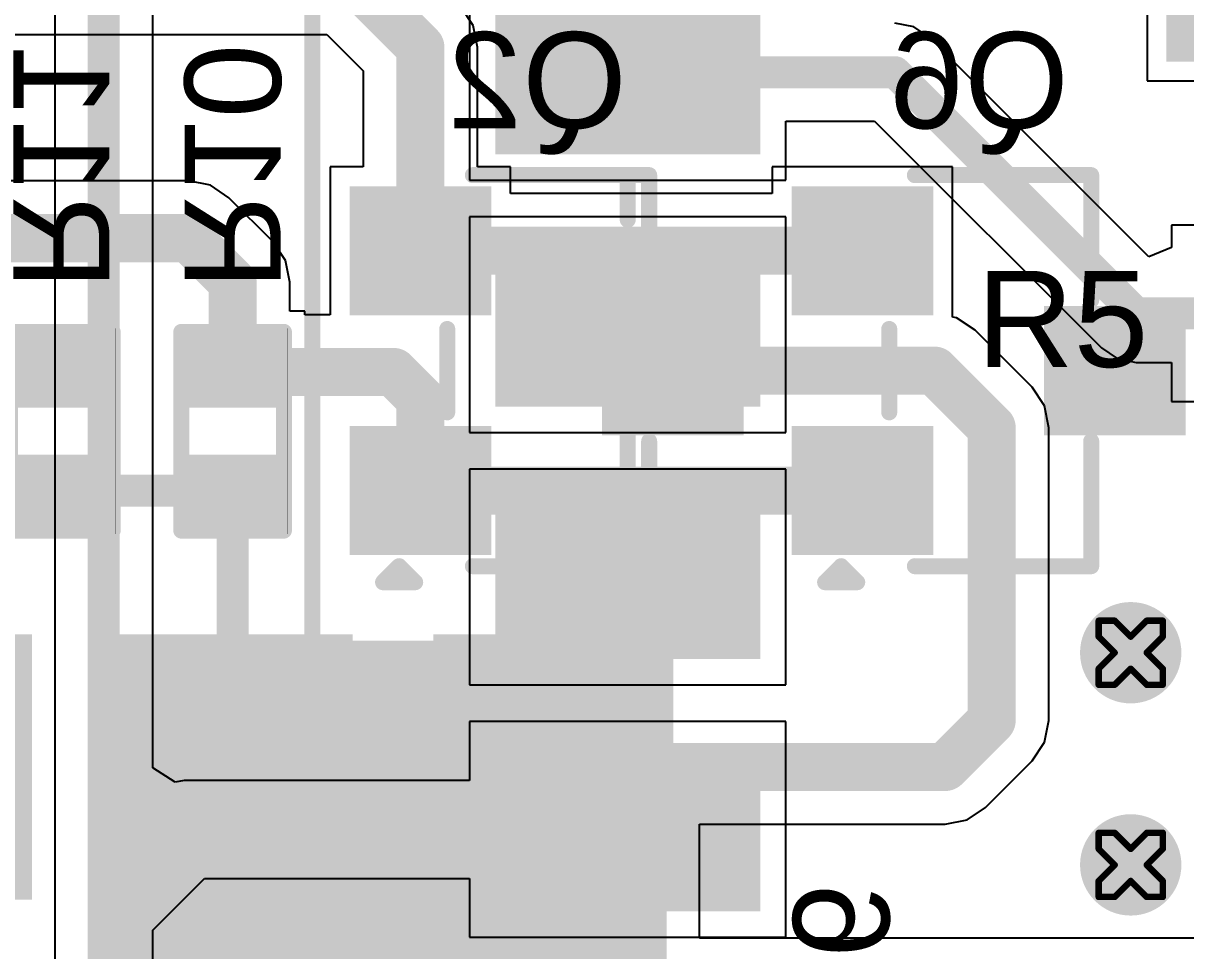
# Model space of a CAD drawing. Header units: inches. Extents: x -1 to 351, y 0 to 83.
# Drawn here: x 50.21 to 59.42, y 12.99 to 20.34 of the extents above; entities that cross this region are included whole.
import ezdxf

# ---------------------------------------------------------------- set-up
doc = ezdxf.new("R2010")
doc.units = ezdxf.units.IN
for name, color, linetype in [('Bottom Layer', 5, 'Continuous'), ('Bottom Overlay', 54, 'Continuous'), ('Bottom Paste', 16, 'Continuous'), ('Bottom Solder', 6, 'Continuous'), ('Drill Drawing', 1, 'Continuous'), ('Top Layer', 1, 'Continuous'), ('Top Overlay', 2, 'Continuous'), ('Top Paste', 8, 'Continuous'), ('Top Solder', 216, 'Continuous'), ('Via Holes', 16, 'Continuous')]:
    doc.layers.add(name, color=color, linetype=linetype)
doc.styles.add('Arial', font='', dxfattribs={"height": 0.2})
doc.styles.get('Arial').set_extended_font_data('Arial')

# ---------------------------------------------------------------- blocks, each defined once
blk = doc.blocks.new('BW16_7')
at = {"layer": 'Top Layer'}
for points in [[(9, 3.6), (9, 2.4), (7, 2.4), (7, 3.6)], [(9, 1.6), (9, 0.4), (7, 0.4), (7, 1.6)], [(9, -0.4), (9, -1.6), (7, -1.6), (7, -0.4)], [(9, -2.4), (9, -3.6), (7, -3.6), (7, -2.4)]]:
    blk.add_hatch(color=1, dxfattribs=at).paths.add_polyline_path(points)
at = {"layer": 'Top Paste'}
for points in [[(9, 3.6), (9, 2.4), (7, 2.4), (7, 3.6)], [(9, 1.6), (9, 0.4), (7, 0.4), (7, 1.6)], [(9, -0.4), (9, -1.6), (7, -1.6), (7, -0.4)], [(9, -2.4), (9, -3.6), (7, -3.6), (7, -2.4)]]:
    blk.add_hatch(color=8, dxfattribs=at).paths.add_polyline_path(points)
at = {"layer": 'Top Solder'}
for points in [[(9.05, 3.65), (9.05, 2.35), (6.95, 2.35), (6.95, 3.65)], [(9.05, 1.65), (9.05, 0.35), (6.95, 0.35), (6.95, 1.65)], [(9.05, -0.35), (9.05, -1.65), (6.95, -1.65), (6.95, -0.35)], [(9.05, -2.35), (9.05, -3.65), (6.95, -3.65), (6.95, -2.35)]]:
    blk.add_hatch(color=216, dxfattribs=at).paths.add_polyline_path(points)
at = {"layer": 'Top Overlay', "const_width": 0.127}
for points in [[(5.5001, -7), (5.5001, 8)], [(8, 1.8311), (8, 2.1689)], [(8, -0.1688), (8, 0.1689)], [(8, -2.1688), (8, -1.8311)], [(8, -4.1688), (8, -3.8312)]]:
    blk.add_lwpolyline(points, dxfattribs=at)
at = {"layer": 'Top Overlay', "const_width": 0.0635}
for points in [[(7.9683, 2.1689, 1), (8.0318, 2.1689, 1)], [(7.9683, 1.8311, 1), (8.0318, 1.8311, 1)], [(7.9683, 0.1689, 1), (8.0318, 0.1689, 1)], [(7.9683, -0.1688, 1), (8.0318, -0.1688, 1)], [(7.9683, -1.8311, 1), (8.0318, -1.8311, 1)], [(7.9683, -2.1688, 1), (8.0318, -2.1688, 1)], [(7.9683, -3.8312, 1), (8.0318, -3.8312, 1)]]:
    blk.add_lwpolyline(points, format="xyb", close=True, dxfattribs=at)
blk = doc.blocks.new('SOP_8__S_T_____B_21')
at = {"layer": 'Bottom Layer'}
for points in [[(5.9505, 2.17), (5.9505, 0.37), (3.9505, 0.37), (3.9505, 2.17)], [(5.9505, -0.37), (5.9505, -2.17), (3.9505, -2.17), (3.9505, -0.37)], [(5.9505, -2.91), (5.9505, -4.71), (3.9505, -4.71), (3.9505, -2.91)]]:
    blk.add_hatch(color=5, dxfattribs=at).paths.add_polyline_path(points)
at = {"layer": 'Bottom Paste'}
for points in [[(5.9505, 2.17), (5.9505, 0.37), (3.9505, 0.37), (3.9505, 2.17)], [(5.9505, -0.37), (5.9505, -2.17), (3.9505, -2.17), (3.9505, -0.37)], [(5.9505, -2.91), (5.9505, -4.71), (3.9505, -4.71), (3.9505, -2.91)]]:
    blk.add_hatch(color=16, dxfattribs=at).paths.add_polyline_path(points)
at = {"layer": 'Bottom Solder'}
for points in [[(6.0013, 2.2208), (6.0013, 0.3192), (3.8997, 0.3192), (3.8997, 2.2208)], [(6.0013, -0.3192), (6.0013, -2.2208), (3.8997, -2.2208), (3.8997, -0.3192)], [(6.0013, -2.8592), (6.0013, -4.7608), (3.8997, -4.7608), (3.8997, -2.8592)]]:
    blk.add_hatch(color=6, dxfattribs=at).paths.add_polyline_path(points)
blk = doc.blocks.new('SOT__223_23')
at = {"layer": 'Top Layer'}
for points in [[(-1.9, 4.05), (1.9, 4.05), (1.9, 2.05), (-1.9, 2.05)], [(-3.05, -2.05), (-1.55, -2.05), (-1.55, -4.05), (-3.05, -4.05)], [(-0.75, -2.05), (0.75, -2.05), (0.75, -4.05), (-0.75, -4.05)], [(1.55, -2.05), (3.05, -2.05), (3.05, -4.05), (1.55, -4.05)]]:
    blk.add_hatch(color=1, dxfattribs=at).paths.add_polyline_path(points)
at = {"layer": 'Top Paste'}
for points in [[(-1.9, 4.05), (1.9, 4.05), (1.9, 2.05), (-1.9, 2.05)], [(-3.05, -2.05), (-1.55, -2.05), (-1.55, -4.05), (-3.05, -4.05)], [(-0.75, -2.05), (0.75, -2.05), (0.75, -4.05), (-0.75, -4.05)], [(1.55, -2.05), (3.05, -2.05), (3.05, -4.05), (1.55, -4.05)]]:
    blk.add_hatch(color=8, dxfattribs=at).paths.add_polyline_path(points)
at = {"layer": 'Top Solder'}
for points in [[(-2.0016, 4.1516), (2.0016, 4.1516), (2.0016, 1.9484), (-2.0016, 1.9484)], [(-3.1516, -1.9484), (-1.4484, -1.9484), (-1.4484, -4.1516), (-3.1516, -4.1516)], [(-0.8516, -1.9484), (0.8516, -1.9484), (0.8516, -4.1516), (-0.8516, -4.1516)], [(1.4484, -1.9484), (3.1516, -1.9484), (3.1516, -4.1516), (1.4484, -4.1516)]]:
    blk.add_hatch(color=216, dxfattribs=at).paths.add_polyline_path(points)
at = {"layer": 'Top Overlay'}
for points, const_width in [([(-3.302, -1.8288), (-3.302, 1.8034)], 0.127), ([(-3.302, 1.8034), (3.302, 1.8034)], 0.127), ([(3.302, -1.8288), (3.302, 1.8034)], 0.127), ([(-3.302, -1.8288), (3.302, -1.8288)], 0.127), ([(-3.3528, -3.2004), (-3.3528, -2.9464)], 0.2), ([(-3.3528, -2.9464), (-3.2258, -3.0734)], 0.2), ([(-3.3528, -3.2004), (-3.2258, -3.0734)], 0.2)]:
    blk.add_lwpolyline(points, dxfattribs=dict(at, const_width=const_width))
for points, const_width in [([(-3.3338, 1.8034, 1), (-3.2702, 1.8034, 1)], 0.0635), ([(-3.3338, 1.8034, 1), (-3.2702, 1.8034, 1)], 0.0635), ([(3.2702, 1.8034, 1), (3.3338, 1.8034, 1)], 0.0635), ([(3.2702, 1.8034, 1), (3.3338, 1.8034, 1)], 0.0635), ([(-3.3338, -1.8288, 1), (-3.2702, -1.8288, 1)], 0.0635), ([(-3.3338, -1.8288, 1), (-3.2702, -1.8288, 1)], 0.0635), ([(3.2702, -1.8288, 1), (3.3338, -1.8288, 1)], 0.0635), ([(3.2702, -1.8288, 1), (3.3338, -1.8288, 1)], 0.0635), ([(-3.4028, -2.9464, 1), (-3.3028, -2.9464, 1)], 0.1), ([(-3.4028, -2.9464, 1), (-3.3028, -2.9464, 1)], 0.1), ([(-3.2758, -3.0734, 1), (-3.1758, -3.0734, 1)], 0.1), ([(-3.2758, -3.0734, 1), (-3.1758, -3.0734, 1)], 0.1), ([(-3.4028, -3.2004, 1), (-3.3028, -3.2004, 1)], 0.1), ([(-3.4028, -3.2004, 1), (-3.3028, -3.2004, 1)], 0.1)]:
    blk.add_lwpolyline(points, format="xyb", close=True, dxfattribs=dict(at, const_width=const_width))
blk = doc.blocks.new('R___0402_B_37')
at = {"layer": 'Bottom Layer'}
for points in [[(-0.2413, 0.3175), (-0.2413, -0.3175), (-0.6985, -0.3175), (-0.6985, 0.3175)], [(0.6985, 0.3175), (0.6985, -0.3175), (0.2413, -0.3175), (0.2413, 0.3175)]]:
    blk.add_hatch(color=5, dxfattribs=at).paths.add_polyline_path(points)
at = {"layer": 'Bottom Paste'}
for points in [[(-0.2413, 0.3175), (-0.2413, -0.3175), (-0.6985, -0.3175), (-0.6985, 0.3175)], [(0.6985, 0.3175), (0.6985, -0.3175), (0.2413, -0.3175), (0.2413, 0.3175)]]:
    blk.add_hatch(color=16, dxfattribs=at).paths.add_polyline_path(points)
at = {"layer": 'Bottom Solder'}
for points in [[(-0.1863, 0.3725), (-0.1863, -0.3725), (-0.7535, -0.3725), (-0.7535, 0.3725)], [(0.7535, 0.3725), (0.7535, -0.3725), (0.1863, -0.3725), (0.1863, 0.3725)]]:
    blk.add_hatch(color=6, dxfattribs=at).paths.add_polyline_path(points)
at = {"layer": 'Bottom Overlay'}
for points, const_width in [([(-0.7874, -0.4064), (-0.7874, 0.4064)], 0.127), ([(0.7874, 0.4064), (-0.7874, 0.4064)], 0.127), ([(0.7874, -0.4064), (0.7874, 0.4064)], 0.127), ([(0.8128, 0.4318), (-0.8128, 0.4318)], 0.00323), ([(0.7874, -0.4064), (-0.7874, -0.4064)], 0.127)]:
    blk.add_lwpolyline(points, dxfattribs=dict(at, const_width=const_width))
for points, const_width in [([(-0.8191, 0.4064, 1), (-0.7556, 0.4064, 1)], 0.0635), ([(-0.8191, 0.4064, 1), (-0.7556, 0.4064, 1)], 0.0635), ([(0.7556, 0.4064, 1), (0.8191, 0.4064, 1)], 0.0635), ([(0.7556, 0.4064, 1), (0.8191, 0.4064, 1)], 0.0635), ([(-0.8136, 0.4318, 1), (-0.812, 0.4318, 1)], 0.00161), ([(0.812, 0.4318, 1), (0.8136, 0.4318, 1)], 0.00161), ([(-0.8191, -0.4064, 1), (-0.7556, -0.4064, 1)], 0.0635), ([(-0.8191, -0.4064, 1), (-0.7556, -0.4064, 1)], 0.0635), ([(0.7556, -0.4064, 1), (0.8191, -0.4064, 1)], 0.0635), ([(0.7556, -0.4064, 1), (0.8191, -0.4064, 1)], 0.0635)]:
    blk.add_lwpolyline(points, format="xyb", close=True, dxfattribs=dict(at, const_width=const_width))
blk = doc.blocks.new('R___0402_B_38')
at = {"layer": 'Bottom Layer'}
for points in [[(-0.2413, 0.3175), (-0.2413, -0.3175), (-0.6985, -0.3175), (-0.6985, 0.3175)], [(0.6985, 0.3175), (0.6985, -0.3175), (0.2413, -0.3175), (0.2413, 0.3175)]]:
    blk.add_hatch(color=5, dxfattribs=at).paths.add_polyline_path(points)
at = {"layer": 'Bottom Paste'}
for points in [[(-0.2413, 0.3175), (-0.2413, -0.3175), (-0.6985, -0.3175), (-0.6985, 0.3175)], [(0.6985, 0.3175), (0.6985, -0.3175), (0.2413, -0.3175), (0.2413, 0.3175)]]:
    blk.add_hatch(color=16, dxfattribs=at).paths.add_polyline_path(points)
at = {"layer": 'Bottom Solder'}
for points in [[(-0.1863, 0.3725), (-0.1863, -0.3725), (-0.7535, -0.3725), (-0.7535, 0.3725)], [(0.7535, 0.3725), (0.7535, -0.3725), (0.1863, -0.3725), (0.1863, 0.3725)]]:
    blk.add_hatch(color=6, dxfattribs=at).paths.add_polyline_path(points)
at = {"layer": 'Bottom Overlay'}
for points, const_width in [([(-0.7874, -0.4064), (-0.7874, 0.4064)], 0.127), ([(0.7874, 0.4064), (-0.7874, 0.4064)], 0.127), ([(0.7874, -0.4064), (0.7874, 0.4064)], 0.127), ([(0.8128, 0.4318), (-0.8128, 0.4318)], 0.00323), ([(0.7874, -0.4064), (-0.7874, -0.4064)], 0.127)]:
    blk.add_lwpolyline(points, dxfattribs=dict(at, const_width=const_width))
for points, const_width in [([(-0.8191, 0.4064, 1), (-0.7556, 0.4064, 1)], 0.0635), ([(-0.8191, 0.4064, 1), (-0.7556, 0.4064, 1)], 0.0635), ([(0.7556, 0.4064, 1), (0.8191, 0.4064, 1)], 0.0635), ([(0.7556, 0.4064, 1), (0.8191, 0.4064, 1)], 0.0635), ([(-0.8136, 0.4318, 1), (-0.812, 0.4318, 1)], 0.00161), ([(0.812, 0.4318, 1), (0.8136, 0.4318, 1)], 0.00161), ([(-0.8191, -0.4064, 1), (-0.7556, -0.4064, 1)], 0.0635), ([(-0.8191, -0.4064, 1), (-0.7556, -0.4064, 1)], 0.0635), ([(0.7556, -0.4064, 1), (0.8191, -0.4064, 1)], 0.0635), ([(0.7556, -0.4064, 1), (0.8191, -0.4064, 1)], 0.0635)]:
    blk.add_lwpolyline(points, format="xyb", close=True, dxfattribs=dict(at, const_width=const_width))
blk = doc.blocks.new('SOT_23_B_52')
at = {"layer": 'Bottom Layer'}
for points in [[(-1.36, 1.46), (-0.54, 1.46), (-0.54, 0.54), (-1.36, 0.54)], [(0.54, 1.46), (1.36, 1.46), (1.36, 0.54), (0.54, 0.54)], [(-0.41, -0.54), (0.41, -0.54), (0.41, -1.46), (-0.41, -1.46)]]:
    blk.add_hatch(color=5, dxfattribs=at).paths.add_polyline_path(points)
at = {"layer": 'Bottom Paste'}
for points in [[(-1.36, 1.46), (-0.54, 1.46), (-0.54, 0.54), (-1.36, 0.54)], [(0.54, 1.46), (1.36, 1.46), (1.36, 0.54), (0.54, 0.54)], [(-0.41, -0.54), (0.41, -0.54), (0.41, -1.46), (-0.41, -1.46)]]:
    blk.add_hatch(color=16, dxfattribs=at).paths.add_polyline_path(points)
at = {"layer": 'Bottom Solder'}
for points in [[(-1.4616, 1.5616), (-0.4384, 1.5616), (-0.4384, 0.4384), (-1.4616, 0.4384)], [(0.4384, 1.5616), (1.4616, 1.5616), (1.4616, 0.4384), (0.4384, 0.4384)], [(-0.5116, -0.4384), (0.5116, -0.4384), (0.5116, -1.5616), (-0.5116, -1.5616)]]:
    blk.add_hatch(color=6, dxfattribs=at).paths.add_polyline_path(points)
at = {"layer": 'Bottom Overlay', "const_width": 0.127}
for points in [[(-1.6764, 1.2954), (-1.5494, 1.1684)], [(-1.6764, 1.2954), (-1.6764, 1.0414)], [(-1.5494, 1.1684), (-1.6764, 1.0414)], [(-0.3302, 0.7874), (0.3302, 0.7874)], [(-1.5494, 0.5842), (-1.5494, -0.8128)], [(1.5494, 0.5842), (1.5494, -0.8128)], [(-1.5494, -0.8128), (-0.5588, -0.8128)], [(0.5588, -0.8128), (1.5494, -0.8128)]]:
    blk.add_lwpolyline(points, dxfattribs=at)
at = {"layer": 'Bottom Overlay', "const_width": 0.0635}
for points in [[(-1.7082, 1.2954, 1), (-1.6446, 1.2954, 1)], [(-1.7082, 1.2954, 1), (-1.6446, 1.2954, 1)], [(-1.5812, 1.1684, 1), (-1.5176, 1.1684, 1)], [(-1.5812, 1.1684, 1), (-1.5176, 1.1684, 1)], [(-1.7082, 1.0414, 1), (-1.6446, 1.0414, 1)], [(-1.7082, 1.0414, 1), (-1.6446, 1.0414, 1)], [(-0.3619, 0.7874, 1), (-0.2984, 0.7874, 1)], [(0.2984, 0.7874, 1), (0.3619, 0.7874, 1)], [(-1.5812, 0.5842, 1), (-1.5176, 0.5842, 1)], [(1.5176, 0.5842, 1), (1.5812, 0.5842, 1)], [(-1.5812, -0.8128, 1), (-1.5176, -0.8128, 1)], [(-1.5812, -0.8128, 1), (-1.5176, -0.8128, 1)], [(-0.5905, -0.8128, 1), (-0.5271, -0.8128, 1)], [(0.5271, -0.8128, 1), (0.5905, -0.8128, 1)], [(1.5176, -0.8128, 1), (1.5812, -0.8128, 1)], [(1.5176, -0.8128, 1), (1.5812, -0.8128, 1)]]:
    blk.add_lwpolyline(points, format="xyb", close=True, dxfattribs=at)
blk = doc.blocks.new('SOT_23_B_55')
at = {"layer": 'Bottom Layer'}
for points in [[(-1.36, 1.46), (-0.54, 1.46), (-0.54, 0.54), (-1.36, 0.54)], [(0.54, 1.46), (1.36, 1.46), (1.36, 0.54), (0.54, 0.54)], [(-0.41, -0.54), (0.41, -0.54), (0.41, -1.46), (-0.41, -1.46)]]:
    blk.add_hatch(color=5, dxfattribs=at).paths.add_polyline_path(points)
at = {"layer": 'Bottom Paste'}
for points in [[(-1.36, 1.46), (-0.54, 1.46), (-0.54, 0.54), (-1.36, 0.54)], [(0.54, 1.46), (1.36, 1.46), (1.36, 0.54), (0.54, 0.54)], [(-0.41, -0.54), (0.41, -0.54), (0.41, -1.46), (-0.41, -1.46)]]:
    blk.add_hatch(color=16, dxfattribs=at).paths.add_polyline_path(points)
at = {"layer": 'Bottom Solder'}
for points in [[(-1.4616, 1.5616), (-0.4384, 1.5616), (-0.4384, 0.4384), (-1.4616, 0.4384)], [(0.4384, 1.5616), (1.4616, 1.5616), (1.4616, 0.4384), (0.4384, 0.4384)], [(-0.5116, -0.4384), (0.5116, -0.4384), (0.5116, -1.5616), (-0.5116, -1.5616)]]:
    blk.add_hatch(color=6, dxfattribs=at).paths.add_polyline_path(points)
at = {"layer": 'Bottom Overlay', "const_width": 0.127}
for points in [[(-1.6764, 1.2954), (-1.5494, 1.1684)], [(-1.6764, 1.2954), (-1.6764, 1.0414)], [(-1.5494, 1.1684), (-1.6764, 1.0414)], [(-0.3302, 0.7874), (0.3302, 0.7874)], [(-1.5494, 0.5842), (-1.5494, -0.8128)], [(1.5494, 0.5842), (1.5494, -0.8128)], [(-1.5494, -0.8128), (-0.5588, -0.8128)], [(0.5588, -0.8128), (1.5494, -0.8128)]]:
    blk.add_lwpolyline(points, dxfattribs=at)
at = {"layer": 'Bottom Overlay', "const_width": 0.0635}
for points in [[(-1.7082, 1.2954, 1), (-1.6446, 1.2954, 1)], [(-1.7082, 1.2954, 1), (-1.6446, 1.2954, 1)], [(-1.5812, 1.1684, 1), (-1.5176, 1.1684, 1)], [(-1.5812, 1.1684, 1), (-1.5176, 1.1684, 1)], [(-1.7082, 1.0414, 1), (-1.6446, 1.0414, 1)], [(-1.7082, 1.0414, 1), (-1.6446, 1.0414, 1)], [(-0.3619, 0.7874, 1), (-0.2984, 0.7874, 1)], [(0.2984, 0.7874, 1), (0.3619, 0.7874, 1)], [(-1.5812, 0.5842, 1), (-1.5176, 0.5842, 1)], [(1.5176, 0.5842, 1), (1.5812, 0.5842, 1)], [(-1.5812, -0.8128, 1), (-1.5176, -0.8128, 1)], [(-1.5812, -0.8128, 1), (-1.5176, -0.8128, 1)], [(-0.5905, -0.8128, 1), (-0.5271, -0.8128, 1)], [(0.5271, -0.8128, 1), (0.5905, -0.8128, 1)], [(1.5176, -0.8128, 1), (1.5812, -0.8128, 1)], [(1.5176, -0.8128, 1), (1.5812, -0.8128, 1)]]:
    blk.add_lwpolyline(points, format="xyb", close=True, dxfattribs=at)
blk = doc.blocks.new('V________T______59')
at = {"layer": 'Top Layer'}
for points in [[(-4.4, 2.1625), (-3.2, 2.1625), (-3.2, 0.3625), (-4.4, 0.3625)], [(3.2, 2.1625), (4.4, 2.1625), (4.4, 0.3625), (3.2, 0.3625)], [(-2.75, -0.4625), (-2.25, -0.4625), (-2.25, -2.0625), (-2.75, -2.0625)], [(-1.75, -0.4625), (-1.25, -0.4625), (-1.25, -2.0625), (-1.75, -2.0625)], [(-0.75, -0.4625), (-0.25, -0.4625), (-0.25, -2.0625), (-0.75, -2.0625)], [(0.25, -0.4625), (0.75, -0.4625), (0.75, -2.0625), (0.25, -2.0625)], [(1.25, -0.4625), (1.75, -0.4625), (1.75, -2.0625), (1.25, -2.0625)], [(2.25, -0.4625), (2.75, -0.4625), (2.75, -2.0625), (2.25, -2.0625)]]:
    blk.add_hatch(color=1, dxfattribs=at).paths.add_polyline_path(points)
at = {"layer": 'Top Paste'}
for points in [[(-4.4, 2.1625), (-3.2, 2.1625), (-3.2, 0.3625), (-4.4, 0.3625)], [(3.2, 2.1625), (4.4, 2.1625), (4.4, 0.3625), (3.2, 0.3625)], [(-2.75, -0.4625), (-2.25, -0.4625), (-2.25, -2.0625), (-2.75, -2.0625)], [(-1.75, -0.4625), (-1.25, -0.4625), (-1.25, -2.0625), (-1.75, -2.0625)], [(-0.75, -0.4625), (-0.25, -0.4625), (-0.25, -2.0625), (-0.75, -2.0625)], [(0.25, -0.4625), (0.75, -0.4625), (0.75, -2.0625), (0.25, -2.0625)], [(1.25, -0.4625), (1.75, -0.4625), (1.75, -2.0625), (1.25, -2.0625)], [(2.25, -0.4625), (2.75, -0.4625), (2.75, -2.0625), (2.25, -2.0625)]]:
    blk.add_hatch(color=8, dxfattribs=at).paths.add_polyline_path(points)
at = {"layer": 'Top Solder'}
for points in [[(-4.5016, 2.2641), (-3.0984, 2.2641), (-3.0984, 0.2609), (-4.5016, 0.2609)], [(3.0984, 2.2641), (4.5016, 2.2641), (4.5016, 0.2609), (3.0984, 0.2609)], [(-2.8516, -0.3609), (-2.1484, -0.3609), (-2.1484, -2.1641), (-2.8516, -2.1641)], [(-1.8516, -0.3609), (-1.1484, -0.3609), (-1.1484, -2.1641), (-1.8516, -2.1641)], [(-0.8516, -0.3609), (-0.1484, -0.3609), (-0.1484, -2.1641), (-0.8516, -2.1641)], [(0.1484, -0.3609), (0.8516, -0.3609), (0.8516, -2.1641), (0.1484, -2.1641)], [(1.1484, -0.3609), (1.8516, -0.3609), (1.8516, -2.1641), (1.1484, -2.1641)], [(2.1484, -0.3609), (2.8516, -0.3609), (2.8516, -2.1641), (2.1484, -2.1641)]]:
    blk.add_hatch(color=216, dxfattribs=at).paths.add_polyline_path(points)
at = {"layer": 'Top Overlay', "const_width": 0.127}
for points in [[(-2.8844, 2.1732), (2.9322, 2.1732)], [(-4.0592, -1.15), (-4.0592, -0.1204)], [(4.0592, -1.15), (4.0592, -0.1204)], [(-4.0592, -1.15), (-3.0804, -1.15)], [(3.0804, -1.15), (4.0592, -1.15)], [(-3.1496, -1.4224), (-3.0226, -1.5494)], [(-3.1496, -1.6764), (-3.1496, -1.4224)], [(-3.1496, -1.6764), (-3.0226, -1.5494)]]:
    blk.add_lwpolyline(points, dxfattribs=at)
at = {"layer": 'Top Overlay', "const_width": 0.0635}
for points in [[(-2.9161, 2.1732, 1), (-2.8526, 2.1732, 1)], [(2.9005, 2.1732, 1), (2.964, 2.1732, 1)], [(-4.0909, -0.1204, 1), (-4.0274, -0.1204, 1)], [(4.0275, -0.1204, 1), (4.091, -0.1204, 1)], [(-4.0909, -1.15, 1), (-4.0274, -1.15, 1)], [(-4.0909, -1.15, 1), (-4.0274, -1.15, 1)], [(-3.1122, -1.15, 1), (-3.0487, -1.15, 1)], [(3.0487, -1.15, 1), (3.1122, -1.15, 1)], [(4.0275, -1.15, 1), (4.091, -1.15, 1)], [(4.0275, -1.15, 1), (4.091, -1.15, 1)], [(-3.1814, -1.4224, 1), (-3.1178, -1.4224, 1)], [(-3.1814, -1.4224, 1), (-3.1178, -1.4224, 1)], [(-3.0543, -1.5494, 1), (-2.9909, -1.5494, 1)], [(-3.0543, -1.5494, 1), (-2.9909, -1.5494, 1)], [(-3.1814, -1.6764, 1), (-3.1178, -1.6764, 1)], [(-3.1814, -1.6764, 1), (-3.1178, -1.6764, 1)]]:
    blk.add_lwpolyline(points, format="xyb", close=True, dxfattribs=at)

msp = doc.modelspace()

# ---------------------------------------------------------------- hatches: boundary and pattern name
at = {"layer": 'Bottom Layer'}
h = msp.add_hatch(color=5, dxfattribs=at)
edge = h.paths.add_edge_path()
edge.add_arc((58.9884, 15.3482), 0.3, 0, 360)
msp.add_hatch(color=5, dxfattribs=at).paths.add_polyline_path([(50.9722, 9.8049), (55.3122, 9.8049), (55.3122, 15.4428), (50.9722, 15.4428)])
h = msp.add_hatch(color=5, dxfattribs=at)
edge = h.paths.add_edge_path()
edge.add_arc((58.9884, 13.6668), 0.3, 0, 360)
at = {"layer": 'Bottom Solder'}
h = msp.add_hatch(color=6, dxfattribs=at)
edge = h.paths.add_edge_path()
edge.add_arc((58.9884, 15.3482), 0.4016, 0, 360)
h = msp.add_hatch(color=6, dxfattribs=at)
edge = h.paths.add_edge_path()
edge.add_arc((58.9884, 13.6668), 0.4016, 0, 360)
at = {"layer": 'Top Layer'}
h = msp.add_hatch(color=1, dxfattribs=at)
edge = h.paths.add_edge_path()
edge.add_arc((58.9884, 15.3482), 0.3, 0, 360)
h = msp.add_hatch(color=1, dxfattribs=at)
edge = h.paths.add_edge_path()
edge.add_arc((58.9884, 13.6668), 0.3, 0, 360)
at = {"layer": 'Top Solder'}
h = msp.add_hatch(color=216, dxfattribs=at)
edge = h.paths.add_edge_path()
edge.add_arc((58.9884, 15.3482), 0.4016, 0, 360)
h = msp.add_hatch(color=216, dxfattribs=at)
edge = h.paths.add_edge_path()
edge.add_arc((58.9884, 13.6668), 0.4016, 0, 360)
at = {"layer": 'Via Holes'}
h = msp.add_hatch(color=7, dxfattribs=at)
edge = h.paths.add_edge_path()
edge.add_arc((58.9884, 15.3482), 0.15, 0, 360)
h = msp.add_hatch(color=7, dxfattribs=at)
edge = h.paths.add_edge_path()
edge.add_arc((58.9884, 13.6668), 0.15, 0, 360)

# ---------------------------------------------------------------- linework, layer by layer
at = {"layer": 'Bottom Layer'}
for p, q in [((53.7787, 20.3193), (53.6804, 20.4663)), ((53.8132, 20.1459), (53.7787, 20.3193)), ((39.603, 20.2463), (52.6186, 20.2463)), ((52.6186, 20.2463), (52.9067, 19.9581)), ((53.8132, 19.1974), (53.8132, 20.1459)), ((52.9067, 19.9581), (52.9067, 19.1974)), ((52.9067, 19.1974), (52.646, 19.1974)), ((52.646, 19.1974), (52.646, 18.0264)), ((54.074, 19.1974), (53.8132, 19.1974)), ((54.074, 18.9866), (54.074, 19.1974)), ((57.5764, 19.1974), (56.1484, 19.1974)), ((56.1484, 19.1974), (56.1484, 18.9866)), ((57.5764, 18.0084), (57.5764, 19.1974)), ((51.5228, 19.0866), (48.7067, 19.0866)), ((51.6962, 19.0521), (51.5228, 19.0866)), ((51.8432, 18.9539), (51.6962, 19.0521)), ((56.1484, 18.9866), (54.074, 18.9866)), ((52.1926, 18.6045), (51.8432, 18.9539)), ((52.1927, 18.6045), (52.1926, 18.6045)), ((52.2909, 18.4574), (52.1927, 18.6045)), ((52.3254, 18.284), (52.2909, 18.4574)), ((52.3254, 18.0558), (52.3254, 18.284)), ((52.3254, 18.284), (52.3254, 18.284)), ((52.4437, 18.0558), (52.3254, 18.0558)), ((52.4437, 18.0264), (52.4437, 18.0558)), ((52.646, 18.0264), (52.4437, 18.0264)), ((57.608, 18.0021), (57.5764, 18.0084)), ((57.755, 17.9039), (57.608, 18.0021)), ((58.207, 17.4519), (57.755, 17.9039)), ((58.3053, 17.3048), (58.207, 17.4519)), ((58.3398, 17.1314), (58.3053, 17.3048)), ((58.3398, 14.8116), (58.3398, 17.1314)), ((58.3053, 14.6382), (58.3398, 14.8116)), ((58.3398, 14.8116), (58.3398, 14.8116)), ((58.207, 14.4912), (58.3053, 14.6382)), ((57.8382, 14.1224), (58.207, 14.4912)), ((58.207, 14.4912), (58.207, 14.4912)), ((57.6912, 14.0241), (57.8382, 14.1224)), ((57.5178, 13.9896), (57.6912, 14.0241)), ((55.5712, 13.086), (55.5712, 13.9896)), ((55.5712, 13.9896), (57.5178, 13.9896)), ((61.9187, 13.086), (55.5712, 13.086))]:
    msp.add_line(p, q, dxfattribs=at)
for points, const_width in [([(52.8063, 20.6995), (53.36, 20.1459)], 0.381), ([(53.36, 18.5334), (53.36, 20.1459)], 0.381), ([(48.0427, 18.6334), (51.5228, 18.6334)], 0.381), ([(51.5228, 18.6334), (51.8722, 18.284)], 0.381), ([(53.36, 18.5334), (56.8624, 18.5334)], 0.381), ([(51.8722, 17.5732), (51.8722, 18.284)], 0.381), ([(49.9566, 17.5974), (50.5489, 17.5974)], 0.381), ([(50.5489, 17.5974), (50.5731, 17.5732)], 0.381), ([(51.8722, 17.5732), (53.1472, 17.5732)], 0.381), ([(53.1472, 17.5732), (53.36, 17.3604)], 0.381), ([(55.3412, 17.5834), (55.36, 17.5834)], 0.381), ([(55.36, 17.5834), (57.4346, 17.5834)], 0.381), ([(57.4346, 17.5834), (57.8866, 17.1314)], 0.381), ([(53.36, 16.6334), (53.36, 17.3604)], 0.381), ([(57.8866, 14.8116), (57.8866, 17.1314)], 0.381), ([(53.36, 16.6334), (56.8624, 16.6334)], 0.381), ([(50.5152, 16.6334), (51.8722, 16.6334)], 0.254), ([(51.8722, 14.4428), (51.8722, 16.6334)], 0.254), ([(57.5178, 14.4428), (57.8866, 14.8116)], 0.381), ([(54.3934, 14.4428), (54.4122, 14.4428)], 0.381), ([(54.4122, 14.4428), (57.5178, 14.4428)], 0.381)]:
    msp.add_lwpolyline(points, dxfattribs=dict(at, const_width=const_width))
for points, const_width in [([(53.2647, 20.1459, 1), (53.4552, 20.1459, 1)], 0.1905), ([(53.2647, 20.1459, 1), (53.4552, 20.1459, 1)], 0.1905), ([(51.4275, 18.6334, 1), (51.618, 18.6334, 1)], 0.1905), ([(51.4275, 18.6334, 1), (51.618, 18.6334, 1)], 0.1905), ([(53.2647, 18.5334, 1), (53.4552, 18.5334, 1)], 0.1905), ([(53.2647, 18.5334, 1), (53.4552, 18.5334, 1)], 0.1905), ([(56.7671, 18.5334, 1), (56.9576, 18.5334, 1)], 0.1905), ([(51.7769, 18.284, 1), (51.9674, 18.284, 1)], 0.1905), ([(51.7769, 18.284, 1), (51.9674, 18.284, 1)], 0.1905), ([(50.4537, 17.5974, 1), (50.6442, 17.5974, 1)], 0.1905), ([(50.4537, 17.5974, 1), (50.6442, 17.5974, 1)], 0.1905), ([(50.4778, 17.5732, 1), (50.6683, 17.5732, 1)], 0.1905), ([(51.7769, 17.5732, 1), (51.9674, 17.5732, 1)], 0.1905), ([(51.7769, 17.5732, 1), (51.9674, 17.5732, 1)], 0.1905), ([(53.0519, 17.5732, 1), (53.2424, 17.5732, 1)], 0.1905), ([(53.0519, 17.5732, 1), (53.2424, 17.5732, 1)], 0.1905), ([(55.2459, 17.5834, 1), (55.4364, 17.5834, 1)], 0.1905), ([(55.2647, 17.5834, 1), (55.4552, 17.5834, 1)], 0.1905), ([(55.2647, 17.5834, 1), (55.4552, 17.5834, 1)], 0.1905), ([(57.3393, 17.5834, 1), (57.5298, 17.5834, 1)], 0.1905), ([(57.3393, 17.5834, 1), (57.5298, 17.5834, 1)], 0.1905), ([(53.2647, 17.3604, 1), (53.4552, 17.3604, 1)], 0.1905), ([(53.2647, 17.3604, 1), (53.4552, 17.3604, 1)], 0.1905), ([(57.7913, 17.1314, 1), (57.9818, 17.1314, 1)], 0.1905), ([(57.7913, 17.1314, 1), (57.9818, 17.1314, 1)], 0.1905), ([(53.2647, 16.6334, 1), (53.4552, 16.6334, 1)], 0.1905), ([(53.2647, 16.6334, 1), (53.4552, 16.6334, 1)], 0.1905), ([(56.7671, 16.6334, 1), (56.9576, 16.6334, 1)], 0.1905), ([(50.4517, 16.6334, 1), (50.5787, 16.6334, 1)], 0.127), ([(51.8087, 16.6334, 1), (51.9357, 16.6334, 1)], 0.127), ([(51.8087, 16.6334, 1), (51.9357, 16.6334, 1)], 0.127), ([(57.7913, 14.8116, 1), (57.9818, 14.8116, 1)], 0.1905), ([(57.7913, 14.8116, 1), (57.9818, 14.8116, 1)], 0.1905), ([(51.8087, 14.4428, 1), (51.9357, 14.4428, 1)], 0.127), ([(54.2982, 14.4428, 1), (54.4887, 14.4428, 1)], 0.1905), ([(54.3169, 14.4428, 1), (54.5074, 14.4428, 1)], 0.1905), ([(54.3169, 14.4428, 1), (54.5074, 14.4428, 1)], 0.1905), ([(57.4225, 14.4428, 1), (57.613, 14.4428, 1)], 0.1905), ([(57.4225, 14.4428, 1), (57.613, 14.4428, 1)], 0.1905)]:
    msp.add_lwpolyline(points, format="xyb", close=True, dxfattribs=dict(at, const_width=const_width))
at = {"layer": 'Drill Drawing', "const_width": 0.0508}
for points in [[(58.7344, 15.4752), (58.7344, 15.6022)], [(58.7344, 15.6022), (58.8614, 15.6022)], [(58.8614, 15.6022), (58.9884, 15.4752)], [(58.9884, 15.4752), (59.1154, 15.6022)], [(59.1154, 15.6022), (59.2424, 15.6022)], [(59.2424, 15.4752), (59.2424, 15.6022)], [(58.7344, 15.4752), (58.8614, 15.3482)], [(59.1154, 15.3482), (59.2424, 15.4752)], [(58.7344, 15.2212), (58.8614, 15.3482)], [(59.1154, 15.3482), (59.2424, 15.2212)], [(58.7344, 15.0942), (58.7344, 15.2212)], [(58.8614, 15.0942), (58.9884, 15.2212)], [(58.9884, 15.2212), (59.1154, 15.0942)], [(59.2424, 15.0942), (59.2424, 15.2212)], [(58.7344, 15.0942), (58.8614, 15.0942)], [(59.1154, 15.0942), (59.2424, 15.0942)], [(58.7344, 13.7938), (58.7344, 13.9208)], [(58.7344, 13.9208), (58.8614, 13.9208)], [(58.8614, 13.9208), (58.9884, 13.7938)], [(58.9884, 13.7938), (59.1154, 13.9208)], [(59.1154, 13.9208), (59.2424, 13.9208)], [(59.2424, 13.7938), (59.2424, 13.9208)], [(58.7344, 13.7938), (58.8614, 13.6668)], [(59.1154, 13.6668), (59.2424, 13.7938)], [(58.7344, 13.5398), (58.8614, 13.6668)], [(59.1154, 13.6668), (59.2424, 13.5398)], [(58.7344, 13.4128), (58.7344, 13.5398)], [(58.8614, 13.4128), (58.9884, 13.5398)], [(58.9884, 13.5398), (59.1154, 13.4128)], [(59.2424, 13.4128), (59.2424, 13.5398)], [(58.7344, 13.4128), (58.8614, 13.4128)], [(59.1154, 13.4128), (59.2424, 13.4128)]]:
    msp.add_lwpolyline(points, dxfattribs=at)
at = {"layer": 'Drill Drawing', "const_width": 0.0254}
for points in [[(58.7217, 15.6022, 1), (58.7471, 15.6022, 1)], [(58.7217, 15.6022, 1), (58.7471, 15.6022, 1)], [(58.8487, 15.6022, 1), (58.8741, 15.6022, 1)], [(58.8487, 15.6022, 1), (58.8741, 15.6022, 1)], [(59.1027, 15.6022, 1), (59.1281, 15.6022, 1)], [(59.1027, 15.6022, 1), (59.1281, 15.6022, 1)], [(59.2297, 15.6022, 1), (59.2551, 15.6022, 1)], [(59.2297, 15.6022, 1), (59.2551, 15.6022, 1)], [(58.7217, 15.4752, 1), (58.7471, 15.4752, 1)], [(58.7217, 15.4752, 1), (58.7471, 15.4752, 1)], [(58.9757, 15.4752, 1), (59.0011, 15.4752, 1)], [(58.9757, 15.4752, 1), (59.0011, 15.4752, 1)], [(59.2297, 15.4752, 1), (59.2551, 15.4752, 1)], [(59.2297, 15.4752, 1), (59.2551, 15.4752, 1)], [(58.8487, 15.3482, 1), (58.8741, 15.3482, 1)], [(58.8487, 15.3482, 1), (58.8741, 15.3482, 1)], [(59.1027, 15.3482, 1), (59.1281, 15.3482, 1)], [(59.1027, 15.3482, 1), (59.1281, 15.3482, 1)], [(58.7217, 15.2212, 1), (58.7471, 15.2212, 1)], [(58.7217, 15.2212, 1), (58.7471, 15.2212, 1)], [(58.9757, 15.2212, 1), (59.0011, 15.2212, 1)], [(58.9757, 15.2212, 1), (59.0011, 15.2212, 1)], [(59.2297, 15.2212, 1), (59.2551, 15.2212, 1)], [(59.2297, 15.2212, 1), (59.2551, 15.2212, 1)], [(58.7217, 15.0942, 1), (58.7471, 15.0942, 1)], [(58.7217, 15.0942, 1), (58.7471, 15.0942, 1)], [(58.8487, 15.0942, 1), (58.8741, 15.0942, 1)], [(58.8487, 15.0942, 1), (58.8741, 15.0942, 1)], [(59.1027, 15.0942, 1), (59.1281, 15.0942, 1)], [(59.1027, 15.0942, 1), (59.1281, 15.0942, 1)], [(59.2297, 15.0942, 1), (59.2551, 15.0942, 1)], [(59.2297, 15.0942, 1), (59.2551, 15.0942, 1)], [(58.7217, 13.9208, 1), (58.7471, 13.9208, 1)], [(58.7217, 13.9208, 1), (58.7471, 13.9208, 1)], [(58.8487, 13.9208, 1), (58.8741, 13.9208, 1)], [(58.8487, 13.9208, 1), (58.8741, 13.9208, 1)], [(59.1027, 13.9208, 1), (59.1281, 13.9208, 1)], [(59.1027, 13.9208, 1), (59.1281, 13.9208, 1)], [(59.2297, 13.9208, 1), (59.2551, 13.9208, 1)], [(59.2297, 13.9208, 1), (59.2551, 13.9208, 1)], [(58.7217, 13.7938, 1), (58.7471, 13.7938, 1)], [(58.7217, 13.7938, 1), (58.7471, 13.7938, 1)], [(58.9757, 13.7938, 1), (59.0011, 13.7938, 1)], [(58.9757, 13.7938, 1), (59.0011, 13.7938, 1)], [(59.2297, 13.7938, 1), (59.2551, 13.7938, 1)], [(59.2297, 13.7938, 1), (59.2551, 13.7938, 1)], [(58.8487, 13.6668, 1), (58.8741, 13.6668, 1)], [(58.8487, 13.6668, 1), (58.8741, 13.6668, 1)], [(59.1027, 13.6668, 1), (59.1281, 13.6668, 1)], [(59.1027, 13.6668, 1), (59.1281, 13.6668, 1)], [(58.7217, 13.5398, 1), (58.7471, 13.5398, 1)], [(58.7217, 13.5398, 1), (58.7471, 13.5398, 1)], [(58.9757, 13.5398, 1), (59.0011, 13.5398, 1)], [(58.9757, 13.5398, 1), (59.0011, 13.5398, 1)], [(59.2297, 13.5398, 1), (59.2551, 13.5398, 1)], [(59.2297, 13.5398, 1), (59.2551, 13.5398, 1)], [(58.7217, 13.4128, 1), (58.7471, 13.4128, 1)], [(58.7217, 13.4128, 1), (58.7471, 13.4128, 1)], [(58.8487, 13.4128, 1), (58.8741, 13.4128, 1)], [(58.8487, 13.4128, 1), (58.8741, 13.4128, 1)], [(59.1027, 13.4128, 1), (59.1281, 13.4128, 1)], [(59.1027, 13.4128, 1), (59.1281, 13.4128, 1)], [(59.2297, 13.4128, 1), (59.2551, 13.4128, 1)], [(59.2297, 13.4128, 1), (59.2551, 13.4128, 1)]]:
    msp.add_lwpolyline(points, format="xyb", close=True, dxfattribs=at)
at = {"layer": 'Top Layer'}
for p, q in [((51.2393, 14.4369), (51.2393, 24.0782)), ((50.4624, 23.9173), (50.4624, 13.3097)), ((59.1192, 21.8463), (59.1192, 19.8795)), ((53.7489, 20.4661), (53.7489, 19.0942)), ((57.2689, 20.3071), (57.1202, 20.3367)), ((57.3949, 20.2229), (57.2689, 20.3071)), ((59.1328, 18.485), (57.3949, 20.2229)), ((59.1192, 19.8795), (60.1272, 19.8795)), ((56.2569, 19.0942), (56.2569, 19.5597)), ((56.2569, 19.5597), (56.9593, 19.5597)), ((56.9593, 19.5597), (58.7559, 17.7632)), ((53.7489, 19.0942), (56.2569, 19.0942)), ((56.2569, 18.8022), (53.7489, 18.8022)), ((53.7489, 18.8022), (53.7489, 17.0942)), ((56.2569, 17.0942), (56.2569, 18.8022)), ((60.5806, 18.7364), (59.3106, 18.7364)), ((59.3106, 18.7364), (59.3106, 18.5587)), ((59.3106, 18.5587), (59.1328, 18.485)), ((58.7559, 17.7632), (58.8819, 17.679)), ((58.8819, 17.679), (59.0306, 17.6494)), ((59.0306, 17.6494), (59.3106, 17.6494)), ((59.3106, 17.6494), (59.3106, 17.3394)), ((59.3106, 17.3394), (60.5806, 17.3394)), ((53.7489, 17.0942), (56.2569, 17.0942)), ((56.2569, 16.8022), (53.7489, 16.8022)), ((53.7489, 16.8022), (53.7489, 15.0942)), ((56.2569, 15.0942), (56.2569, 16.8022)), ((53.7489, 15.0942), (56.2569, 15.0942)), ((56.2569, 14.8022), (53.7489, 14.8022)), ((53.7489, 14.8022), (53.7489, 14.3367)), ((56.2569, 13.0942), (56.2569, 14.8022)), ((51.4171, 14.3223), (51.2393, 14.4369)), ((51.4894, 14.3367), (51.4171, 14.3223)), ((53.7489, 14.3367), (51.4894, 14.3367)), ((51.2393, 13.1488), (51.6503, 13.5598)), ((51.6503, 13.5598), (53.7489, 13.5598)), ((53.7489, 13.5598), (53.7489, 13.0942)), ((50.4624, 13.3097), (50.4624, 7.0056)), ((51.2393, 7.0056), (51.2393, 13.1488)), ((53.7489, 13.0942), (56.2569, 13.0942))]:
    msp.add_line(p, q, dxfattribs=at)
at = {"layer": 'Top Layer', "const_width": 0.254}
for points in [[(50.8509, 13.3097), (50.8509, 24.0782)], [(55.0029, 19.9482), (57.1202, 19.9482)], [(57.1202, 19.9482), (59.0306, 18.0379)], [(59.0306, 18.0379), (59.9456, 18.0379)], [(50.8509, 13.3097), (51.4894, 13.9482)], [(51.4894, 13.9482), (55.0029, 13.9482)], [(50.8509, 6.523), (50.8509, 13.3097)]]:
    msp.add_lwpolyline(points, dxfattribs=at)
at = {"layer": 'Top Layer', "const_width": 0.127}
for points in [[(54.9394, 19.9482, 1), (55.0664, 19.9482, 1)], [(57.0567, 19.9482, 1), (57.1837, 19.9482, 1)], [(57.0567, 19.9482, 1), (57.1837, 19.9482, 1)], [(58.9671, 18.0379, 1), (59.0941, 18.0379, 1)], [(58.9671, 18.0379, 1), (59.0941, 18.0379, 1)], [(51.4259, 13.9482, 1), (51.5529, 13.9482, 1)], [(51.4259, 13.9482, 1), (51.5529, 13.9482, 1)], [(54.9394, 13.9482, 1), (55.0664, 13.9482, 1)], [(50.7874, 13.3097, 1), (50.9144, 13.3097, 1)], [(50.7874, 13.3097, 1), (50.9144, 13.3097, 1)], [(50.7874, 13.3097, 1), (50.9144, 13.3097, 1)]]:
    msp.add_lwpolyline(points, format="xyb", close=True, dxfattribs=at)

# ---------------------------------------------------------------- block references
for name, p in [('BW16_7', (47.0029, 16.9482)), ('V________T______59', (62.1232, 22.196)), ('SOT__223_23', (62.8228, 10.167))]:
    msp.add_blockref(name, p)
for name, p, rotation in [('SOT_23_B_55', (54.36, 17.5834), 90), ('SOT_23_B_52', (57.8624, 17.5834), 90), ('R___0402_B_38', (50.5152, 17.1033), 270), ('R___0402_B_37', (51.8722, 17.1033), 270), ('SOP_8__S_T_____B_21', (50.6022, 9.4924), 90)]:
    msp.add_blockref(name, p, dxfattribs=dict(rotation=rotation))

# ---------------------------------------------------------------- texts
at = {"layer": 'Bottom Overlay', "style": 'Arial', "text_generation_flag": 2}
for s, p in [('Q2', (54.9947, 19.5039)), ('Q6', (58.4973, 19.504))]:
    msp.add_text(s, height=0.762, dxfattribs=at).set_placement(p)
for s, p in [('R11', (50.1344, 18.222)), ('R10', (51.4913, 18.222)), ('U6', (56.3132, 12.1576))]:
    msp.add_text(s, height=0.762, rotation=270, dxfattribs=at).set_placement(p)
at = {"layer": 'Top Overlay', "style": 'Arial'}
msp.add_text('R5', height=0.762, dxfattribs=at).set_placement((57.7676, 17.6125))

doc.saveas('drawing.dxf')
